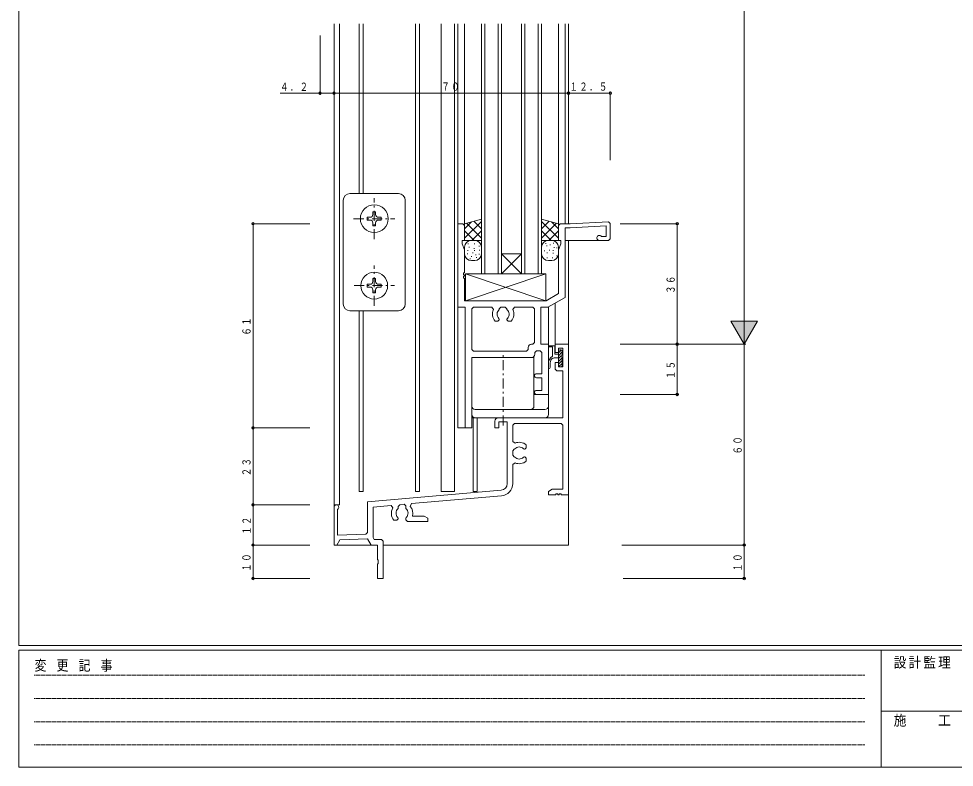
# Model space of a CAD drawing. Units: millimetres on the paper. Extents: x -397 to 397, y -282 to 282.
# Drawn here: x -393.9 to -114.4, y -282.1 to -58.4 of the extents above; entities that cross this region are included whole.
import ezdxf

# ---------------------------------------------------------------- set-up
doc = ezdxf.new("R2010")
doc.units = ezdxf.units.MM
doc.linetypes.add('USER1', pattern=[0.375, 0.25, -0.125])
doc.linetypes.add('USER3', pattern=[5.5, 3, -1, 0.5, -1])
for name, color, linetype, lineweight in [('0-1_YKK_ZWAK', 7, 'Continuous', 18), ('0-3_YKK_11', 7, 'Continuous', 18), ('0-4_YKK_12', 2, 'Continuous', 18), ('0-6_YKK_13', 4, 'Continuous', 18), ('0-7_YKK_D', 6, 'Continuous', 18)]:
    doc.layers.add(name, color=color, linetype=linetype, lineweight=lineweight)
doc.styles.add('ＭＳ ゴシック', font='')
doc.styles.get('ＭＳ ゴシック').set_extended_font_data('MS Gothic')

msp = doc.modelspace()

# ---------------------------------------------------------------- linework, layer by layer
at = {"layer": '0-1_YKK_ZWAK'}
for p, q in [((-393.908, -245.7), (-393.908, 279.3)), ((376.092, -245.7), (-393.908, -245.7)), ((-393.908, -282.1), (-393.908, -247.1)), ((338.292, -247.1), (-393.908, -247.1)), ((-136.308, -247.1), (-136.308, -282.1)), ((-136.308, -265.299), (-7.508, -265.299)), ((-393.908, -282.1), (338.292, -282.1))]:
    msp.add_line(p, q, dxfattribs=at)
at = {"layer": '0-1_YKK_ZWAK', "linetype": 'USER1'}
for p, q in [((-389.31, -254.612), (-141.117, -254.612)), ((-389.31, -261.541), (-141.117, -261.541)), ((-389.31, -268.47), (-141.117, -268.47)), ((-389.31, -275.398), (-141.117, -275.398))]:
    msp.add_line(p, q, dxfattribs=at)
at = {"layer": '0-3_YKK_11'}
for p, q in [((-262.708, -119.7), (-262.708, -144.65)), ((-261.208, -119.7), (-262.708, -119.7)), ((-260.708, -120.2), (-261.208, -119.7)), ((-232.208, -119.7), (-232.708, -120.2)), ((-229.208, -119.7), (-232.208, -119.7)), ((-217.734, -119.099), (-229.208, -119.7)), ((-217.208, -119.598), (-217.734, -119.099)), ((-217.208, -124.2), (-217.208, -119.598)), ((-260.708, -124.7), (-260.708, -120.2)), ((-232.708, -120.2), (-232.708, -124.7)), ((-230.708, -120.9), (-229.176, -120.9)), ((-230.708, -141.703), (-230.708, -120.9)), ((-229.176, -120.9), (-218.408, -120.336)), ((-218.408, -120.336), (-218.408, -123.5)), ((-261.408, -124.7), (-260.708, -124.7)), ((-261.408, -125.699), (-261.408, -124.7)), ((-260.758, -127.485), (-261.408, -125.699)), ((-232.708, -124.7), (-232.008, -124.7)), ((-232.008, -125.699), (-232.658, -127.484)), ((-232.008, -124.7), (-232.008, -125.699)), ((-220.458, -124.7), (-217.708, -124.7)), ((-218.408, -123.5), (-219.858, -123.5)), ((-217.708, -124.7), (-217.208, -124.2)), ((-260.758, -134.4), (-260.758, -127.485)), ((-232.658, -127.484), (-232.658, -140.577)), ((-261.058, -134.4), (-260.758, -134.4)), ((-261.058, -135), (-261.058, -134.4)), ((-260.758, -135), (-261.058, -135)), ((-261.058, -135.4), (-260.758, -135.4)), ((-261.058, -136), (-261.058, -135.4)), ((-260.758, -136), (-261.058, -136)), ((-260.758, -135.4), (-260.758, -135)), ((-260.758, -142.7), (-260.758, -136)), ((-232.658, -140.577), (-236.335, -142.7)), ((-235.812, -144.65), (-230.708, -141.703)), ((-262.708, -144.65), (-260.508, -144.65)), ((-236.335, -142.7), (-260.758, -142.7)), ((-260.508, -144.65), (-260.508, -180.7)), ((-258.558, -145.15), (-258.058, -144.65)), ((-258.558, -157.25), (-258.558, -145.15)), ((-258.058, -144.65), (-252.568, -144.65)), ((-252.568, -144.65), (-252.114, -145.359)), ((-250.358, -145.15), (-249.858, -144.65)), ((-250.358, -145.315), (-250.358, -145.15)), ((-249.858, -144.65), (-248.558, -144.65)), ((-248.558, -144.65), (-248.058, -145.15)), ((-248.058, -145.15), (-248.058, -145.315)), ((-246.303, -145.359), (-245.849, -144.65)), ((-245.849, -144.65), (-240.358, -144.65)), ((-240.358, -144.65), (-239.858, -145.15)), ((-239.858, -145.15), (-239.858, -155.2)), ((-237.908, -144.65), (-235.812, -144.65)), ((-237.908, -155.7), (-237.908, -144.65)), ((-250.358, -148.261), (-250.477, -147.977)), ((-247.94, -147.977), (-248.058, -148.261)), ((-251.623, -148.8), (-250.758, -148.8)), ((-250.758, -148.8), (-250.358, -148.4)), ((-250.358, -148.4), (-250.358, -148.261)), ((-248.058, -148.261), (-248.058, -148.4)), ((-248.058, -148.4), (-247.658, -148.8)), ((-247.658, -148.8), (-246.794, -148.8)), ((-240.358, -155.7), (-240.708, -155.7)), ((-239.858, -155.2), (-240.358, -155.7)), ((-235.708, -155.7), (-237.908, -155.7)), ((-235.708, -170.7), (-235.708, -155.7)), ((-233.708, -155.7), (-233.708, -158.2)), ((-229.708, -155.7), (-233.708, -155.7)), ((-229.708, -200.7), (-229.708, -155.7)), ((-258.058, -157.75), (-258.558, -157.25)), ((-242.208, -157.75), (-258.058, -157.75)), ((-241.708, -157.25), (-242.208, -157.75)), ((-241.708, -156.7), (-241.708, -157.25)), ((-239.758, -158.15), (-239.258, -157.65)), ((-239.758, -158.7), (-239.758, -158.15)), ((-239.258, -157.65), (-238.158, -157.65)), ((-238.158, -157.65), (-237.658, -158.15)), ((-237.658, -158.15), (-237.658, -164.5)), ((-233.708, -158.2), (-232.708, -158.2)), ((-232.708, -156.9), (-231.358, -156.9)), ((-232.708, -158.2), (-232.708, -156.9)), ((-231.358, -156.9), (-231.358, -162.5)), ((-258.558, -159.7), (-240.758, -159.7)), ((-258.558, -180.7), (-258.558, -159.7)), ((-233.708, -161.2), (-233.708, -163.2)), ((-232.708, -161.2), (-233.708, -161.2)), ((-232.708, -162.5), (-232.708, -161.2)), ((-237.658, -164.5), (-239.258, -164.5)), ((-233.708, -163.2), (-233.208, -163.7)), ((-233.208, -163.7), (-231.358, -163.7)), ((-231.358, -162.5), (-232.708, -162.5)), ((-231.358, -163.7), (-231.358, -177.7)), ((-239.258, -165.7), (-237.658, -165.7)), ((-237.658, -165.7), (-237.658, -169.5)), ((-237.658, -169.5), (-239.258, -169.5)), ((-239.258, -170.7), (-235.708, -170.7)), ((-251.708, -178.7), (-251.708, -180.7)), ((-231.358, -177.7), (-250.708, -177.7)), ((-260.508, -180.7), (-258.558, -180.7)), ((-251.708, -180.7), (-250.508, -180.7)), ((-250.508, -178.9), (-248.008, -178.9)), ((-250.508, -180.7), (-250.508, -178.9)), ((-248.008, -178.9), (-248.008, -197.344)), ((-246.358, -179.85), (-245.858, -179.35)), ((-246.358, -184.796), (-246.358, -179.85)), ((-245.858, -179.35), (-231.858, -179.35)), ((-231.858, -179.35), (-231.358, -179.85)), ((-231.358, -179.85), (-231.358, -199.05)), ((-245.662, -185.256), (-246.358, -184.796)), ((-246.358, -187.55), (-245.877, -187.05)), ((-245.877, -187.05), (-245.737, -186.985)), ((-243.131, -186.932), (-242.847, -187.05)), ((-242.847, -187.05), (-242.708, -187.05)), ((-242.708, -187.05), (-242.308, -186.65)), ((-242.308, -186.65), (-242.308, -185.785)), ((-246.358, -188.85), (-246.358, -187.55)), ((-245.877, -189.35), (-246.358, -188.85)), ((-245.737, -189.415), (-245.877, -189.35)), ((-242.847, -189.35), (-243.131, -189.468)), ((-242.708, -189.35), (-242.847, -189.35)), ((-242.308, -189.75), (-242.708, -189.35)), ((-242.308, -190.615), (-242.308, -189.75)), ((-246.358, -191.604), (-245.662, -191.144)), ((-246.358, -197.344), (-246.358, -191.604)), ((-249.834, -199.337), (-289.708, -202.825)), ((-276.608, -203.335), (-249.69, -200.98)), ((-234.583, -199.05), (-235.708, -199.7)), ((-235.708, -199.7), (-235.708, -200.7)), ((-235.708, -200.7), (-233.508, -200.7)), ((-231.358, -199.05), (-234.583, -199.05)), ((-233.508, -200.4), (-232.908, -200.4)), ((-233.508, -200.7), (-233.508, -200.4)), ((-232.908, -200.4), (-232.908, -200.7)), ((-232.908, -200.7), (-232.508, -200.7)), ((-232.508, -200.4), (-231.908, -200.4)), ((-232.508, -200.7), (-232.508, -200.4)), ((-231.908, -200.4), (-231.908, -200.7)), ((-231.908, -200.7), (-229.708, -200.7)), ((-289.708, -202.825), (-289.708, -211.903)), ((-288.058, -204.337), (-282.664, -203.865)), ((-282.664, -203.865), (-282.186, -204.611)), ((-280.558, -204.139), (-280.102, -203.641)), ((-280.102, -203.641), (-278.802, -203.527)), ((-278.802, -203.527), (-278.258, -204.025)), ((-276.949, -204.153), (-276.608, -203.335)), ((-299.708, -204.4), (-299.708, -215.7)), ((-298.708, -212.7), (-298.708, -205.033)), ((-288.058, -213.445), (-288.058, -204.337)), ((-280.558, -204.815), (-280.558, -204.139)), ((-278.258, -204.025), (-278.258, -204.815)), ((-281.823, -208.3), (-280.958, -208.3)), ((-280.958, -208.3), (-280.558, -207.9)), ((-280.558, -207.761), (-280.677, -207.477)), ((-280.558, -207.9), (-280.558, -207.761)), ((-278.14, -207.477), (-278.258, -207.761)), ((-278.258, -207.761), (-278.258, -208.2)), ((-278.258, -208.2), (-277.758, -208.7)), ((-277.758, -208.7), (-271.708, -208.7)), ((-272.834, -207.05), (-276.323, -207.05)), ((-271.708, -207.7), (-272.834, -207.05)), ((-271.708, -208.7), (-271.708, -207.7)), ((-289.708, -211.903), (-290.191, -212.403)), ((-298.908, -215.7), (-298.029, -214.177)), ((-290.191, -212.403), (-298.708, -212.7)), ((-298.029, -214.177), (-289.708, -213.887)), ((-289.708, -213.887), (-288.661, -215.7)), ((-287.709, -214.05), (-288.058, -213.445)), ((-285.558, -214.05), (-287.709, -214.05)), ((-285.058, -214.55), (-285.558, -214.05)), ((-285.058, -225.7), (-285.058, -214.55)), ((-299.708, -215.7), (-298.908, -215.7)), ((-288.661, -215.7), (-286.708, -215.7)), ((-286.708, -215.7), (-286.708, -220.029)), ((-286.708, -220.029), (-286.565, -220.221)), ((-286.565, -220.221), (-286.565, -221.179)), ((-286.565, -221.179), (-286.708, -221.371)), ((-286.708, -221.371), (-286.708, -225.7)), ((-286.708, -225.7), (-285.058, -225.7))]:
    msp.add_line(p, q, dxfattribs=at)
for centre, radius, start, end in [((-220.458, -123.95), 0.75, 36.87011, 270), ((-249.208, -146.7), 1.8, 129.70902, 225.20717), ((-249.208, -146.7), 1.8, 314.79283, 50.29098), ((-249.208, -146.7), 3.2, 155.23365, 221.0145), ((-249.208, -146.7), 3.2, 318.9855, 24.76635), ((-240.708, -156.7), 1, 90, 180), ((-240.758, -158.7), 1, 270, 0), ((-239.258, -165.1), 0.6, 90, 270), ((-239.258, -170.1), 0.6, 90, 270), ((-250.708, -178.7), 1, 90, 180), ((-244.408, -188.2), 1.8, 44.79283, 137.56472), ((-244.408, -188.2), 3.2, 48.9855, 113.07227), ((-244.408, -188.2), 1.8, 222.43528, 315.20717), ((-244.408, -188.2), 3.2, 246.92773, 311.0145), ((-250.008, -197.344), 2, 275, 0), ((-250.008, -197.344), 3.65, 275, 0), ((-299.008, -204.4), 0.7, 295.35323, 179.99976), ((-279.408, -206.2), 3.2, 150.23567, 221.0145), ((-279.408, -206.2), 1.8, 129.70902, 225.20717), ((-279.408, -206.2), 1.8, 314.79283, 50.29098), ((-279.408, -206.2), 3.2, 344.59591, 39.76433)]:
    msp.add_arc(centre, radius, start, end, dxfattribs=at)
at = {"layer": '0-4_YKK_12'}
for p, q in [((-299.708, -203.7), (-299.708, -59.936)), ((-298.058, -203.7), (-298.058, -59.936)), ((-292.208, -110.7), (-292.208, -59.936)), ((-291.008, -110.7), (-291.008, -59.936)), ((-275.408, -199.7), (-275.408, -59.936)), ((-274.208, -199.7), (-274.208, -59.936)), ((-267.708, -199.7), (-267.708, -59.936)), ((-263.708, -107.807), (-263.708, -59.936)), ((-262.708, -107.807), (-262.708, -59.936)), ((-260.708, -120.2), (-260.708, -59.936)), ((-255.708, -134.7), (-255.708, -59.936)), ((-254.708, -134.7), (-254.708, -59.936)), ((-250.708, -134.7), (-250.708, -59.936)), ((-249.708, -134.7), (-249.708, -59.936)), ((-243.708, -134.7), (-243.708, -59.936)), ((-242.708, -134.7), (-242.708, -59.936)), ((-238.708, -134.7), (-238.708, -59.936)), ((-237.708, -134.7), (-237.708, -59.936)), ((-232.708, -120.2), (-232.708, -59.936)), ((-230.708, -119.7), (-230.708, -59.936)), ((-229.708, -119.7), (-229.708, -59.936)), ((-263.708, -199.7), (-263.708, -106.416)), ((-262.708, -180.7), (-262.708, -106.416)), ((-230.708, -124.7), (-220.458, -124.7)), ((-229.708, -156), (-229.708, -124.7)), ((-249.708, -128.7), (-243.708, -128.7)), ((-249.708, -134.7), (-243.708, -128.7)), ((-243.708, -134.7), (-249.708, -128.7)), ((-255.708, -134.7), (-237.708, -134.7)), ((-235.708, -156), (-235.708, -144.59)), ((-233.708, -155.7), (-233.708, -143.495)), ((-292.208, -199.7), (-292.208, -145.7)), ((-291.008, -199.7), (-291.008, -145.7)), ((-233.708, -155.7), (-229.708, -155.7)), ((-258.208, -199.7), (-258.208, -177.7)), ((-257.008, -199.7), (-257.008, -177.7)), ((-262.708, -180.7), (-260.208, -180.7)), ((-292.208, -199.7), (-291.008, -199.7)), ((-275.408, -199.7), (-274.208, -199.7)), ((-267.708, -199.7), (-263.708, -199.7)), ((-258.208, -199.7), (-257.008, -199.7)), ((-229.708, -200.4), (-229.708, -215.7)), ((-299.081, -215.7), (-286.708, -215.7)), ((-285.059, -215.7), (-229.708, -215.7))]:
    msp.add_line(p, q, dxfattribs=at)
msp.add_lwpolyline([(-299.708, -204.4), (-299.708, -203.7), (-298.058, -203.7)], dxfattribs=at)
at = {"layer": '0-6_YKK_13'}
for p, q in [((-280.458, -110.7), (-294.958, -110.7)), ((-296.958, -112.7), (-296.958, -143.7)), ((-278.458, -143.7), (-278.458, -112.7)), ((-288.968, -117.78), (-289.808, -117.78)), ((-289.808, -117.78), (-289.808, -118.62)), ((-289.808, -118.62), (-288.968, -118.62)), ((-285.608, -117.78), (-286.448, -117.78)), ((-286.448, -118.62), (-285.608, -118.62)), ((-285.608, -118.62), (-285.608, -117.78)), ((-255.708, -118.36), (-260.708, -119.7)), ((-260.708, -124.043), (-255.708, -119.043)), ((-260.708, -121.215), (-258.639, -119.146)), ((-260.19, -119.561), (-255.708, -124.043)), ((-257.959, -118.963), (-255.708, -121.215)), ((-255.729, -118.366), (-255.708, -118.386)), ((-237.708, -118.36), (-232.708, -119.7)), ((-237.708, -118.386), (-237.688, -118.366)), ((-237.708, -121.215), (-235.457, -118.963)), ((-237.708, -119.043), (-232.708, -124.043)), ((-237.708, -124.043), (-233.226, -119.561)), ((-234.777, -119.146), (-232.708, -121.215)), ((-260.708, -121.872), (-257.88, -124.7)), ((-258.537, -124.7), (-255.708, -121.872)), ((-237.708, -121.872), (-234.88, -124.7)), ((-235.537, -124.7), (-232.708, -121.872)), ((-260.708, -124.7), (-255.708, -124.7)), ((-259.764, -125.753), (-259.564, -125.753)), ((-258.708, -124.7), (-257.708, -124.7)), ((-257.868, -125.661), (-257.668, -125.661)), ((-237.708, -124.7), (-232.708, -124.7)), ((-236.509, -125.56), (-236.309, -125.56)), ((-235.708, -124.7), (-234.708, -124.7)), ((-234.273, -125.516), (-234.073, -125.516)), ((-260.708, -126.7), (-260.708, -128.7)), ((-259.855, -127.671), (-259.655, -127.671)), ((-259.444, -126.735), (-259.244, -126.735)), ((-258.348, -128.425), (-258.148, -128.425)), ((-257.937, -127.1), (-257.737, -127.1)), ((-257.905, -127.731), (-257.705, -127.731)), ((-256.452, -126.438), (-256.252, -126.438)), ((-256.406, -127.58), (-256.206, -127.58)), ((-255.708, -126.7), (-255.708, -128.7)), ((-237.708, -126.7), (-237.708, -128.7)), ((-236.95, -127.84), (-236.75, -127.84)), ((-236.289, -126.32), (-236.089, -126.32)), ((-236.179, -128.424), (-235.979, -128.424)), ((-235.496, -127.554), (-235.296, -127.554)), ((-235.231, -126.012), (-235.031, -126.012)), ((-234.372, -127.697), (-234.172, -127.697)), ((-234.328, -128.479), (-234.128, -128.479)), ((-234.019, -126.849), (-233.819, -126.849)), ((-233.314, -126.882), (-233.114, -126.882)), ((-232.708, -126.7), (-232.708, -128.7)), ((-259.969, -128.722), (-259.769, -128.722)), ((-259.17, -130.16), (-258.97, -130.16)), ((-258.713, -129.452), (-258.513, -129.452)), ((-258.708, -130.7), (-257.708, -130.7)), ((-257.434, -129.019), (-257.234, -129.019)), ((-257.251, -129.841), (-257.051, -129.841)), ((-256.429, -128.836), (-256.229, -128.836)), ((-236.179, -129.9), (-235.979, -129.9)), ((-235.708, -130.7), (-234.708, -130.7)), ((-234.57, -129.845), (-234.37, -129.845)), ((-233.281, -129.306), (-233.081, -129.306)), ((-260.408, -134.7), (-260.408, -142.7)), ((-236.408, -134.7), (-260.408, -142.7)), ((-260.408, -134.7), (-236.408, -142.7)), ((-236.408, -134.7), (-260.408, -134.7)), ((-236.408, -142.7), (-236.408, -134.7)), ((-289.808, -138.62), (-289.808, -137.78)), ((-289.808, -137.78), (-288.968, -137.78)), ((-288.968, -138.62), (-289.808, -138.62)), ((-286.448, -137.78), (-285.608, -137.78)), ((-285.608, -138.62), (-286.448, -138.62)), ((-285.608, -137.78), (-285.608, -138.62)), ((-260.408, -142.7), (-236.408, -142.7)), ((-294.958, -145.7), (-280.458, -145.7)), ((-235.458, -156.2), (-233.808, -156.2)), ((-233.808, -156.2), (-233.808, -158.7)), ((-234.508, -156.5), (-235.458, -156.5)), ((-234.508, -156.5), (-234.508, -159.246)), ((-233.808, -158.7), (-232.708, -158.7)), ((-232.708, -158.275), (-231.862, -157.428)), ((-232.708, -157.8), (-232.708, -158.7)), ((-232.708, -159.123), (-231.608, -158.023)), ((-232.708, -158.7), (-232.708, -162.1)), ((-232.708, -159.972), (-231.893, -159.157)), ((-232.308, -157.4), (-232.008, -157.4)), ((-231.702, -158.965), (-231.608, -158.872)), ((-231.608, -158.95), (-231.608, -157.8)), ((-258.558, -176.7), (-258.558, -160.2)), ((-240.008, -174.2), (-240.008, -159.361)), ((-235.708, -162.686), (-235.708, -161.646)), ((-235.208, -162.686), (-235.208, -161.646)), ((-232.708, -159.8), (-233.951, -159.8)), ((-232.708, -160.82), (-231.608, -159.72)), ((-232.708, -161.669), (-231.608, -160.569)), ((-232.582, -162.391), (-231.608, -161.417)), ((-231.608, -162.1), (-231.608, -159.55)), ((-232.308, -162.5), (-232.008, -162.5)), ((-235.708, -170.7), (-240.008, -170.7)), ((-235.708, -176.7), (-235.708, -170.7)), ((-257.558, -175.2), (-236.708, -175.2)), ((-258.558, -177.7), (-236.708, -177.7))]:
    msp.add_line(p, q, dxfattribs=at)
at = {"layer": '0-6_YKK_13', "linetype": 'USER3'}
for p, q in [((-287.708, -124.35), (-287.708, -112.05)), ((-293.858, -118.2), (-281.558, -118.2)), ((-260.708, -119.7), (-260.708, -124.7)), ((-232.708, -124.7), (-232.708, -119.7)), ((-287.708, -144.2), (-287.708, -132.2)), ((-293.708, -138.2), (-281.708, -138.2)), ((-249.158, -179.95), (-249.158, -157.95))]:
    msp.add_line(p, q, dxfattribs=at)
at = {"layer": '0-6_YKK_13'}
for points in [[(-287.288, -116.94), (-287.288, -116.1), (-288.128, -116.1), (-288.128, -116.94)], [(-288.128, -119.46), (-288.128, -120.3), (-287.288, -120.3), (-287.288, -119.46)], [(-288.128, -136.94), (-288.128, -136.1), (-287.288, -136.1), (-287.288, -136.94)], [(-287.288, -139.46), (-287.288, -140.3), (-288.128, -140.3), (-288.128, -139.46)]]:
    msp.add_lwpolyline(points, dxfattribs=at)
for centre, radius in [((-287.708, -118.2), 4.15), ((-287.708, -138.2), 4)]:
    msp.add_circle(centre, radius, dxfattribs=at)
for centre, radius, start, end in [((-294.958, -112.7), 2, 90, 180), ((-280.458, -112.7), 2, 0, 90), ((-288.968, -116.94), 0.84, 270, 0), ((-286.448, -116.94), 0.84, 180, 270), ((-288.968, -119.46), 0.84, 0, 90), ((-286.448, -119.46), 0.84, 90, 180), ((-258.708, -126.7), 2, 90, 180), ((-257.708, -126.7), 2, 0, 90), ((-235.708, -126.7), 2, 90, 180), ((-234.708, -126.7), 2, 0, 90), ((-258.708, -128.7), 2, 180, 270), ((-257.708, -128.7), 2, 270, 0), ((-235.708, -128.7), 2, 180, 270), ((-234.708, -128.7), 2, 270, 0), ((-288.968, -136.94), 0.84, 270, 0), ((-288.968, -139.46), 0.84, 0, 90), ((-286.448, -136.94), 0.84, 180, 270), ((-286.448, -139.46), 0.84, 90, 180), ((-294.958, -143.7), 2, 180, 270), ((-280.458, -143.7), 2, 270, 0), ((-235.458, -156.35), 0.15, 90, 270), ((-232.708, -161.646), 3, 126.8699, 180), ((-232.308, -157.8), 0.4, 90, 180), ((-232.008, -157.8), 0.4, 0, 90), ((-231.608, -159.25), 0.3, 90, 270), ((-232.708, -161.646), 2.5, 143.36666, 180), ((-233.951, -160.8), 1, 90, 139.81334), ((-235.458, -162.686), 0.25, 180, 0), ((-232.308, -162.1), 0.4, 180, 270), ((-232.008, -162.1), 0.4, 270, 0), ((-257.558, -174.2), 1, 180, 270), ((-241.008, -174.2), 1, 270, 0), ((-236.708, -174.2), 1, 270, 0), ((-257.558, -176.7), 1, 180, 270), ((-236.708, -176.7), 1, 270, 0)]:
    msp.add_arc(centre, radius, start, end, dxfattribs=at)
at = {"layer": '0-7_YKK_D'}
for p, q in [((-177.208, 227.3), (-177.208, -155.7)), ((-303.908, -63.467), (-303.908, -81.2)), ((-315.808, -80.7), (-299.708, -80.7)), ((-229.708, -80.7), (-299.708, -80.7)), ((-229.708, -80.7), (-217.208, -80.7)), ((-217.208, -100.7), (-217.208, -80.2)), ((-306.908, -119.7), (-324.408, -119.7)), ((-323.908, -180.7), (-323.908, -119.7)), ((-214.208, -119.7), (-196.708, -119.7)), ((-197.208, -119.7), (-197.208, -155.7)), ((-177.208, -155.696), (-173.208, -148.768)), ((-214.208, -155.7), (-196.708, -155.7)), ((-214.208, -155.7), (-196.708, -155.7)), ((-214.208, -155.7), (-176.708, -155.7)), ((-214.208, -155.7), (-176.708, -155.7)), ((-197.208, -155.7), (-197.208, -170.7)), ((-177.208, -155.7), (-177.208, -215.7)), ((-214.208, -170.7), (-196.708, -170.7)), ((-306.908, -180.7), (-324.408, -180.7)), ((-306.908, -180.7), (-324.408, -180.7)), ((-323.908, -203.7), (-323.908, -180.7)), ((-306.908, -203.7), (-324.408, -203.7)), ((-306.908, -203.7), (-324.408, -203.7)), ((-323.908, -215.7), (-323.908, -203.7)), ((-306.908, -215.7), (-324.408, -215.7)), ((-306.908, -215.7), (-324.408, -215.7)), ((-323.908, -215.7), (-323.908, -225.7)), ((-213.723, -215.7), (-176.708, -215.7)), ((-213.723, -215.7), (-176.708, -215.7)), ((-177.208, -215.7), (-177.208, -225.7)), ((-306.908, -225.7), (-324.408, -225.7)), ((-213.353, -225.7), (-176.708, -225.7))]:
    msp.add_line(p, q, dxfattribs=at)
msp.add_lwpolyline([(-177.208, -155.696), (-181.208, -148.768), (-173.208, -148.768)], dxfattribs=at)
for centre, start, end in [((-303.908, -80.7), 0, 180), ((-303.908, -80.7), 180, 0), ((-299.708, -80.7), 0, 180), ((-299.708, -80.7), 0, 180), ((-299.708, -80.7), 180, 0), ((-299.708, -80.7), 180, 0), ((-229.708, -80.7), 0, 180), ((-229.708, -80.7), 0, 180), ((-229.708, -80.7), 180, 0), ((-229.708, -80.7), 180, 0), ((-217.208, -80.7), 0, 180), ((-217.208, -80.7), 180, 0), ((-323.908, -119.7), 0, 180), ((-323.908, -119.7), 180, 0), ((-197.208, -119.7), 0, 180), ((-197.208, -119.7), 180, 0), ((-197.208, -155.7), 0, 180), ((-197.208, -155.7), 0, 180), ((-197.208, -155.7), 180, 0), ((-197.208, -155.7), 180, 0), ((-197.208, -170.7), 0, 180), ((-197.208, -170.7), 180, 0), ((-323.908, -180.7), 0, 180), ((-323.908, -180.7), 0, 180), ((-323.908, -180.7), 180, 0), ((-323.908, -180.7), 180, 0), ((-323.908, -203.7), 0, 180), ((-323.908, -203.7), 0, 180), ((-323.908, -203.7), 180, 0), ((-323.908, -203.7), 180, 0), ((-323.908, -215.7), 0, 180), ((-323.908, -215.7), 0, 180), ((-323.908, -215.7), 180, 0), ((-323.908, -215.7), 180, 0), ((-177.208, -215.7), 0, 180), ((-177.208, -215.7), 0, 180), ((-177.208, -215.7), 180, 0), ((-177.208, -215.7), 180, 0), ((-323.908, -225.7), 0, 180), ((-323.908, -225.7), 180, 0), ((-177.208, -225.7), 0, 180), ((-177.208, -225.7), 180, 0)]:
    msp.add_arc(centre, 0.375, start, end, dxfattribs=at)
msp.add_solid([(-173.208, -148.768), (-177.208, -155.696), (-181.208, -148.768)], dxfattribs=at)

# ---------------------------------------------------------------- texts
at = {"layer": '0-1_YKK_ZWAK', "char_height": 3.079, "attachment_point": 7, "style": 'ＭＳ ゴシック'}
for s, insert in [('\\T1.23;\\W0.85;変\\~更\\~記\\~事', (-389.194, -253.547)), ('\\T1.17;\\W0.9;設計監理', (-132.539, -252.633)), ('\\T1.17;\\W0.9;施\u3000\u3000工', (-132.539, -269.954))]:
    msp.add_mtext(s, dxfattribs=dict(at, insert=insert))
at = {"layer": '0-7_YKK_D', "color": 7, "char_height": 2.39, "attachment_point": 7, "style": 'ＭＳ ゴシック'}
for s, insert in [('\\T1.17;\\W0.75;４．２', (-315.843, -80)), ('\\T1.17;\\W0.75;７０', (-267.653, -80)), ('\\T1.17;\\W0.75;１２．５', (-229.403, -80))]:
    msp.add_mtext(s, dxfattribs=dict(at, insert=insert))
at = {"layer": '0-7_YKK_D', "color": 7, "char_height": 2.39, "attachment_point": 7, "rotation": 90, "style": 'ＭＳ ゴシック'}
for s, insert in [('\\T1.17;\\W0.75;３６', (-197.908, -140.645)), ('\\T1.17;\\W0.75;６１', (-324.608, -153.145)), ('\\T1.17;\\W0.75;１５', (-197.908, -166.145)), ('\\T1.17;\\W0.75;６０', (-177.908, -188.645)), ('\\T1.17;\\W0.75;２３', (-324.608, -195.145)), ('\\T1.17;\\W0.75;１２', (-324.608, -212.645)), ('\\T1.17;\\W0.75;１０', (-324.608, -223.645)), ('\\T1.17;\\W0.75;１０', (-177.908, -223.645))]:
    msp.add_mtext(s, dxfattribs=dict(at, insert=insert))

doc.saveas('drawing.dxf')
